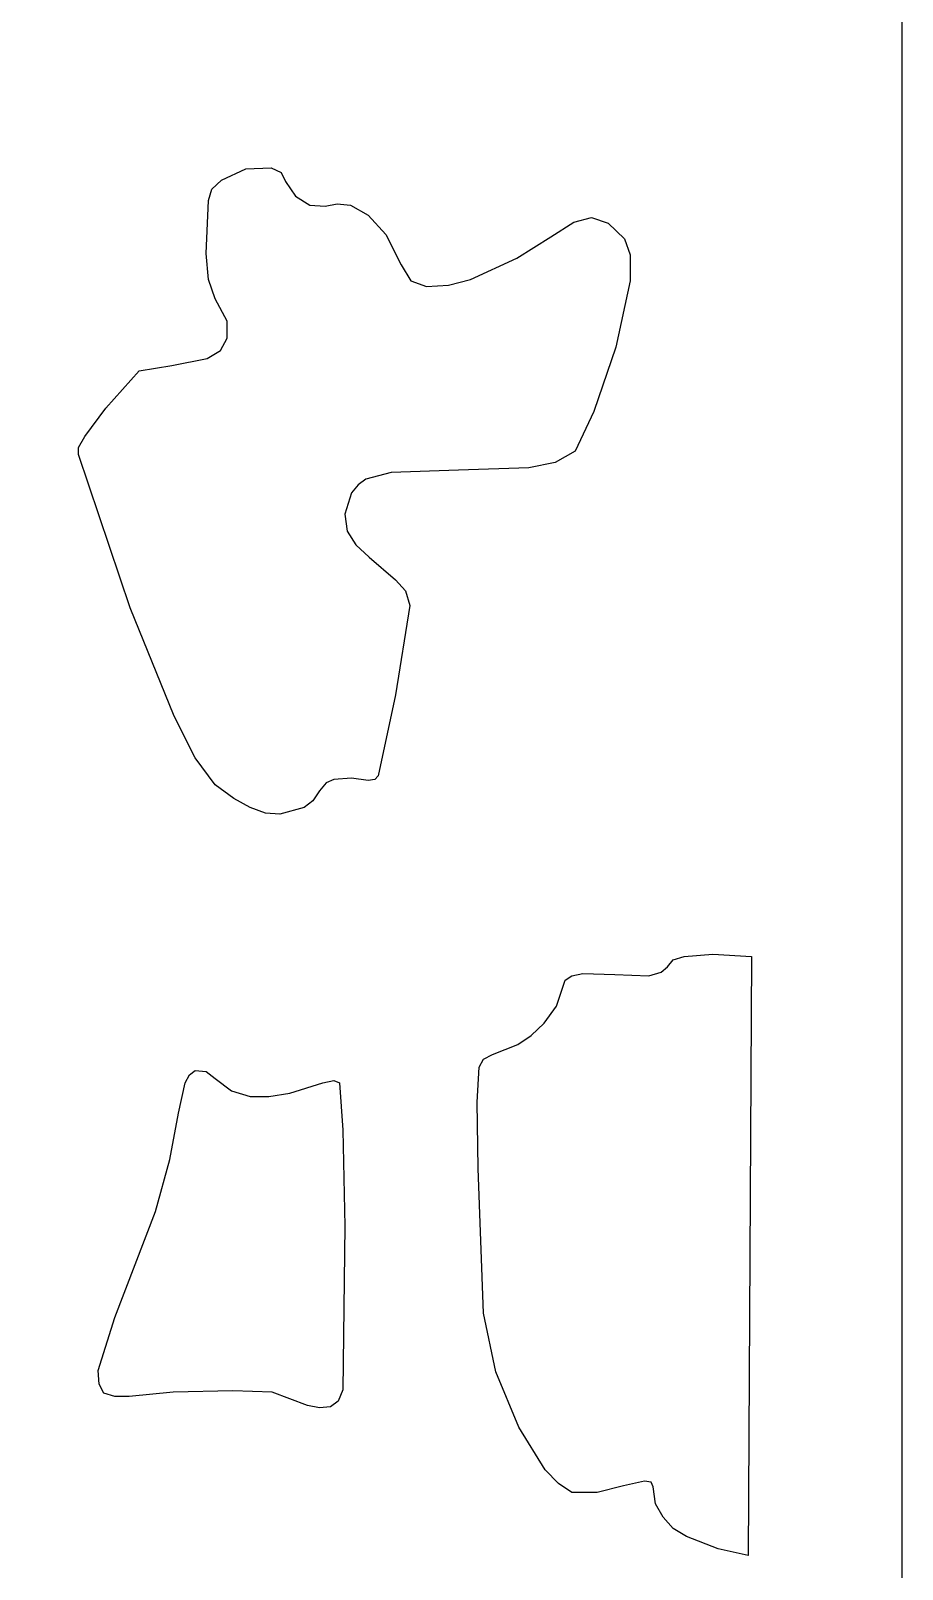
# Model space of a CAD drawing. Header units: centimetres. Extents: x -20.5 to -14.5, y -9 to 9.
# Drawn here: x -16.267 to -14.521, y -2.015 to 1.07 of the extents above; entities that cross this region are included whole.
import ezdxf

# ---------------------------------------------------------------- set-up
doc = ezdxf.new("R2010")
doc.units = ezdxf.units.CM
doc.header["$MEASUREMENT"] = 0
doc.layers.add('layer 1', color=7, linetype='Continuous')

msp = doc.modelspace()

# ---------------------------------------------------------------- linework, layer by layer
at = {"layer": 'layer 1', "color": 250}
for points, knots in [([(-14.52121, -8.99444), (-14.52121, -8.99444), (-20.51992, -8.99536), (-20.51992, -8.99536), (-20.51992, -8.99536), (-20.51992, -8.99536), (-20.51992, 9.00077), (-20.51992, 9.00077), (-20.51992, 9.00077), (-20.51992, 9.00077), (-14.52121, 9.00077), (-14.52121, 9.00077), (-14.52121, 9.00077), (-14.52121, 9.00077), (-14.52121, -8.99444), (-14.52121, -8.99444)], [0, 0, 0, 0, 0.2, 0.2, 0.2, 0.2, 0.4, 0.4, 0.4, 0.4, 0.6, 0.6, 0.6, 0.6, 1, 1, 1, 1]), ([(-16.17219, 0.22028), (-16.17219, 0.22028), (-16.06821, -0.08728), (-16.06821, -0.08728), (-16.06821, -0.08728), (-16.06821, -0.08728), (-15.9799, -0.30448), (-15.9799, -0.30448), (-15.9799, -0.30448), (-15.9799, -0.30448), (-15.93824, -0.3882), (-15.93824, -0.3882), (-15.93824, -0.3882), (-15.93824, -0.3882), (-15.89825, -0.44241), (-15.89825, -0.44241), (-15.89825, -0.44241), (-15.89825, -0.44241), (-15.86092, -0.46969), (-15.86092, -0.46969), (-15.86092, -0.46969), (-15.86092, -0.46969), (-15.82793, -0.48776), (-15.82793, -0.48776), (-15.82793, -0.48776), (-15.82793, -0.48776), (-15.79694, -0.49901), (-15.79694, -0.49901), (-15.79694, -0.49901), (-15.79694, -0.49901), (-15.76827, -0.50122), (-15.76827, -0.50122), (-15.76827, -0.50122), (-15.76827, -0.50122), (-15.71962, -0.48776), (-15.71962, -0.48776), (-15.71962, -0.48776), (-15.71962, -0.48776), (-15.70196, -0.47412), (-15.70196, -0.47412), (-15.70196, -0.47412), (-15.70196, -0.47412), (-15.68863, -0.45384), (-15.68863, -0.45384), (-15.68863, -0.45384), (-15.68863, -0.45384), (-15.67563, -0.43798), (-15.67563, -0.43798), (-15.67563, -0.43798), (-15.67563, -0.43798), (-15.65996, -0.43116), (-15.65996, -0.43116), (-15.65996, -0.43116), (-15.65996, -0.43116), (-15.62464, -0.42894), (-15.62464, -0.42894), (-15.62464, -0.42894), (-15.62464, -0.42894), (-15.59165, -0.43337), (-15.59165, -0.43337), (-15.59165, -0.43337), (-15.59165, -0.43337), (-15.57832, -0.43116), (-15.57832, -0.43116), (-15.57832, -0.43116), (-15.57832, -0.43116), (-15.57165, -0.42434), (-15.57165, -0.42434), (-15.57165, -0.42434), (-15.57165, -0.42434), (-15.53632, -0.26152), (-15.53632, -0.26152), (-15.53632, -0.26152), (-15.53632, -0.26152), (-15.50766, -0.08285), (-15.50766, -0.08285), (-15.50766, -0.08285), (-15.50766, -0.08285), (-15.51666, -0.05335), (-15.51666, -0.05335), (-15.51666, -0.05335), (-15.51666, -0.05335), (-15.53632, -0.03085), (-15.53632, -0.03085), (-15.53632, -0.03085), (-15.53632, -0.03085), (-15.58931, 0.0145), (-15.58931, 0.0145), (-15.58931, 0.0145), (-15.58931, 0.0145), (-15.61597, 0.0394), (-15.61597, 0.0394), (-15.61597, 0.0394), (-15.61597, 0.0394), (-15.63364, 0.0665), (-15.63364, 0.0665), (-15.63364, 0.0665), (-15.63364, 0.0665), (-15.63797, 0.10043), (-15.63797, 0.10043), (-15.63797, 0.10043), (-15.63797, 0.10043), (-15.62464, 0.14339), (-15.62464, 0.14339), (-15.62464, 0.14339), (-15.62464, 0.14339), (-15.61164, 0.15925), (-15.61164, 0.15925), (-15.61164, 0.15925), (-15.61164, 0.15925), (-15.59598, 0.1705), (-15.59598, 0.1705), (-15.59598, 0.1705), (-15.59598, 0.1705), (-15.54532, 0.18414), (-15.54532, 0.18414), (-15.54532, 0.18414), (-15.54532, 0.18414), (-15.41069, 0.18857), (-15.41069, 0.18857), (-15.41069, 0.18857), (-15.41069, 0.18857), (-15.26938, 0.19318), (-15.26938, 0.19318), (-15.26938, 0.19318), (-15.26938, 0.19318), (-15.21639, 0.20442), (-15.21639, 0.20442), (-15.21639, 0.20442), (-15.21639, 0.20442), (-15.17674, 0.2271), (-15.17674, 0.2271), (-15.17674, 0.2271), (-15.17674, 0.2271), (-15.13908, 0.3062), (-15.13908, 0.3062), (-15.13908, 0.3062), (-15.13908, 0.3062), (-15.09509, 0.43527), (-15.09509, 0.43527), (-15.09509, 0.43527), (-15.09509, 0.43527), (-15.06643, 0.56859), (-15.06643, 0.56859), (-15.06643, 0.56859), (-15.06643, 0.56859), (-15.06643, 0.62077), (-15.06643, 0.62077), (-15.06643, 0.62077), (-15.06643, 0.62077), (-15.07742, 0.6523), (-15.07742, 0.6523), (-15.07742, 0.6523), (-15.07742, 0.6523), (-15.11042, 0.68401), (-15.11042, 0.68401), (-15.11042, 0.68401), (-15.11042, 0.68401), (-15.14374, 0.69544), (-15.14374, 0.69544), (-15.14374, 0.69544), (-15.14374, 0.69544), (-15.17907, 0.68623), (-15.17907, 0.68623), (-15.17907, 0.68623), (-15.17907, 0.68623), (-15.22539, 0.65691), (-15.22539, 0.65691), (-15.22539, 0.65691), (-15.22539, 0.65691), (-15.29371, 0.61395), (-15.29371, 0.61395), (-15.29371, 0.61395), (-15.29371, 0.61395), (-15.38636, 0.57098), (-15.38636, 0.57098), (-15.38636, 0.57098), (-15.38636, 0.57098), (-15.43035, 0.55955), (-15.43035, 0.55955), (-15.43035, 0.55955), (-15.43035, 0.55955), (-15.47467, 0.55734), (-15.47467, 0.55734), (-15.47467, 0.55734), (-15.47467, 0.55734), (-15.50566, 0.56859), (-15.50566, 0.56859), (-15.50566, 0.56859), (-15.50566, 0.56859), (-15.52533, 0.6003), (-15.52533, 0.6003), (-15.52533, 0.6003), (-15.52533, 0.6003), (-15.55632, 0.66133), (-15.55632, 0.66133), (-15.55632, 0.66133), (-15.55632, 0.66133), (-15.59165, 0.69987), (-15.59165, 0.69987), (-15.59165, 0.69987), (-15.59165, 0.69987), (-15.62697, 0.72015), (-15.62697, 0.72015), (-15.62697, 0.72015), (-15.62697, 0.72015), (-15.6533, 0.72255), (-15.6533, 0.72255), (-15.6533, 0.72255), (-15.6533, 0.72255), (-15.67763, 0.71794), (-15.67763, 0.71794), (-15.67763, 0.71794), (-15.67763, 0.71794), (-15.70862, 0.72015), (-15.70862, 0.72015), (-15.70862, 0.72015), (-15.70862, 0.72015), (-15.73728, 0.73841), (-15.73728, 0.73841), (-15.73728, 0.73841), (-15.73728, 0.73841), (-15.75728, 0.76772), (-15.75728, 0.76772), (-15.75728, 0.76772), (-15.75728, 0.76772), (-15.76594, 0.78579), (-15.76594, 0.78579), (-15.76594, 0.78579), (-15.76594, 0.78579), (-15.78594, 0.79483), (-15.78594, 0.79483), (-15.78594, 0.79483), (-15.78594, 0.79483), (-15.83659, 0.79262), (-15.83659, 0.79262), (-15.83659, 0.79262), (-15.83659, 0.79262), (-15.88525, 0.76994), (-15.88525, 0.76994), (-15.88525, 0.76994), (-15.88525, 0.76994), (-15.90491, 0.75187), (-15.90491, 0.75187), (-15.90491, 0.75187), (-15.90491, 0.75187), (-15.91158, 0.72937), (-15.91158, 0.72937), (-15.91158, 0.72937), (-15.91158, 0.72937), (-15.91591, 0.62298), (-15.91591, 0.62298), (-15.91591, 0.62298), (-15.91591, 0.62298), (-15.91158, 0.57098), (-15.91158, 0.57098), (-15.91158, 0.57098), (-15.91158, 0.57098), (-15.89825, 0.53245), (-15.89825, 0.53245), (-15.89825, 0.53245), (-15.89825, 0.53245), (-15.87425, 0.48727), (-15.87425, 0.48727), (-15.87425, 0.48727), (-15.87425, 0.48727), (-15.87425, 0.45334), (-15.87425, 0.45334), (-15.87425, 0.45334), (-15.87425, 0.45334), (-15.88725, 0.42845), (-15.88725, 0.42845), (-15.88725, 0.42845), (-15.88725, 0.42845), (-15.91391, 0.4126), (-15.91391, 0.4126), (-15.91391, 0.4126), (-15.91391, 0.4126), (-15.98456, 0.39895), (-15.98456, 0.39895), (-15.98456, 0.39895), (-15.98456, 0.39895), (-16.05055, 0.3877), (-16.05055, 0.3877), (-16.05055, 0.3877), (-16.05055, 0.3877), (-16.11687, 0.31303), (-16.11687, 0.31303), (-16.11687, 0.31303), (-16.11687, 0.31303), (-16.15886, 0.25642), (-16.15886, 0.25642), (-16.15886, 0.25642), (-16.15886, 0.25642), (-16.17219, 0.23392), (-16.17219, 0.23392), (-16.17219, 0.23392), (-16.17219, 0.23392), (-16.17219, 0.22028), (-16.17219, 0.22028)], [0, 0, 0, 0, 0.0131579, 0.0131579, 0.0131579, 0.0131579, 0.0263158, 0.0263158, 0.0263158, 0.0263158, 0.0394737, 0.0394737, 0.0394737, 0.0394737, 0.0526316, 0.0526316, 0.0526316, 0.0526316, 0.0657895, 0.0657895, 0.0657895, 0.0657895, 0.0789474, 0.0789474, 0.0789474, 0.0789474, 0.0921053, 0.0921053, 0.0921053, 0.0921053, 0.1052632, 0.1052632, 0.1052632, 0.1052632, 0.1184211, 0.1184211, 0.1184211, 0.1184211, 0.1315789, 0.1315789, 0.1315789, 0.1315789, 0.1447368, 0.1447368, 0.1447368, 0.1447368, 0.1578947, 0.1578947, 0.1578947, 0.1578947, 0.1710526, 0.1710526, 0.1710526, 0.1710526, 0.1842105, 0.1842105, 0.1842105, 0.1842105, 0.1973684, 0.1973684, 0.1973684, 0.1973684, 0.2105263, 0.2105263, 0.2105263, 0.2105263, 0.2236842, 0.2236842, 0.2236842, 0.2236842, 0.2368421, 0.2368421, 0.2368421, 0.2368421, 0.25, 0.25, 0.25, 0.25, 0.2631579, 0.2631579, 0.2631579, 0.2631579, 0.2763158, 0.2763158, 0.2763158, 0.2763158, 0.2894737, 0.2894737, 0.2894737, 0.2894737, 0.3026316, 0.3026316, 0.3026316, 0.3026316, 0.3157895, 0.3157895, 0.3157895, 0.3157895, 0.3289474, 0.3289474, 0.3289474, 0.3289474, 0.3421053, 0.3421053, 0.3421053, 0.3421053, 0.3552632, 0.3552632, 0.3552632, 0.3552632, 0.3684211, 0.3684211, 0.3684211, 0.3684211, 0.3815789, 0.3815789, 0.3815789, 0.3815789, 0.3947368, 0.3947368, 0.3947368, 0.3947368, 0.4078947, 0.4078947, 0.4078947, 0.4078947, 0.4210526, 0.4210526, 0.4210526, 0.4210526, 0.4342105, 0.4342105, 0.4342105, 0.4342105, 0.4473684, 0.4473684, 0.4473684, 0.4473684, 0.4605263, 0.4605263, 0.4605263, 0.4605263, 0.4736842, 0.4736842, 0.4736842, 0.4736842, 0.4868421, 0.4868421, 0.4868421, 0.4868421, 0.5, 0.5, 0.5, 0.5, 0.5131579, 0.5131579, 0.5131579, 0.5131579, 0.5263158, 0.5263158, 0.5263158, 0.5263158, 0.5394737, 0.5394737, 0.5394737, 0.5394737, 0.5526316, 0.5526316, 0.5526316, 0.5526316, 0.5657895, 0.5657895, 0.5657895, 0.5657895, 0.5789474, 0.5789474, 0.5789474, 0.5789474, 0.5921053, 0.5921053, 0.5921053, 0.5921053, 0.6052632, 0.6052632, 0.6052632, 0.6052632, 0.6184211, 0.6184211, 0.6184211, 0.6184211, 0.6315789, 0.6315789, 0.6315789, 0.6315789, 0.6447368, 0.6447368, 0.6447368, 0.6447368, 0.6578947, 0.6578947, 0.6578947, 0.6578947, 0.6710526, 0.6710526, 0.6710526, 0.6710526, 0.6842105, 0.6842105, 0.6842105, 0.6842105, 0.6973684, 0.6973684, 0.6973684, 0.6973684, 0.7105263, 0.7105263, 0.7105263, 0.7105263, 0.7236842, 0.7236842, 0.7236842, 0.7236842, 0.7368421, 0.7368421, 0.7368421, 0.7368421, 0.75, 0.75, 0.75, 0.75, 0.7631579, 0.7631579, 0.7631579, 0.7631579, 0.7763158, 0.7763158, 0.7763158, 0.7763158, 0.7894737, 0.7894737, 0.7894737, 0.7894737, 0.8026316, 0.8026316, 0.8026316, 0.8026316, 0.8157895, 0.8157895, 0.8157895, 0.8157895, 0.8289474, 0.8289474, 0.8289474, 0.8289474, 0.8421053, 0.8421053, 0.8421053, 0.8421053, 0.8552632, 0.8552632, 0.8552632, 0.8552632, 0.8684211, 0.8684211, 0.8684211, 0.8684211, 0.8815789, 0.8815789, 0.8815789, 0.8815789, 0.8947368, 0.8947368, 0.8947368, 0.8947368, 0.9078947, 0.9078947, 0.9078947, 0.9078947, 0.9210526, 0.9210526, 0.9210526, 0.9210526, 0.9342105, 0.9342105, 0.9342105, 0.9342105, 0.9473684, 0.9473684, 0.9473684, 0.9473684, 0.9605263, 0.9605263, 0.9605263, 0.9605263, 0.9736842, 0.9736842, 0.9736842, 0.9736842, 1, 1, 1, 1]), ([(-14.83014, -1.98738), (-14.83014, -1.98738), (-14.82348, -0.78629), (-14.82348, -0.78629), (-14.82348, -0.78629), (-14.82348, -0.78629), (-14.90079, -0.78186), (-14.90079, -0.78186), (-14.90079, -0.78186), (-14.90079, -0.78186), (-14.95812, -0.78629), (-14.95812, -0.78629), (-14.95812, -0.78629), (-14.95812, -0.78629), (-14.98011, -0.79311), (-14.98011, -0.79311), (-14.98011, -0.79311), (-14.98011, -0.79311), (-14.99144, -0.80675), (-14.99144, -0.80675), (-14.99144, -0.80675), (-14.99144, -0.80675), (-15.00444, -0.818), (-15.00444, -0.818), (-15.00444, -0.818), (-15.00444, -0.818), (-15.02877, -0.82482), (-15.02877, -0.82482), (-15.02877, -0.82482), (-15.02877, -0.82482), (-15.09709, -0.82243), (-15.09709, -0.82243), (-15.09709, -0.82243), (-15.09709, -0.82243), (-15.16141, -0.82021), (-15.16141, -0.82021), (-15.16141, -0.82021), (-15.16141, -0.82021), (-15.1834, -0.82482), (-15.1834, -0.82482), (-15.1834, -0.82482), (-15.1834, -0.82482), (-15.1964, -0.83386), (-15.1964, -0.83386), (-15.1964, -0.83386), (-15.1964, -0.83386), (-15.21406, -0.88585), (-15.21406, -0.88585), (-15.21406, -0.88585), (-15.21406, -0.88585), (-15.23839, -0.91978), (-15.23839, -0.91978), (-15.23839, -0.91978), (-15.23839, -0.91978), (-15.26505, -0.94467), (-15.26505, -0.94467), (-15.26505, -0.94467), (-15.26505, -0.94467), (-15.29138, -0.96274), (-15.29138, -0.96274), (-15.29138, -0.96274), (-15.29138, -0.96274), (-15.34237, -0.98303), (-15.34237, -0.98303), (-15.34237, -0.98303), (-15.34237, -0.98303), (-15.36003, -0.99206), (-15.36003, -0.99206), (-15.36003, -0.99206), (-15.36003, -0.99206), (-15.36869, -1.00792), (-15.36869, -1.00792), (-15.36869, -1.00792), (-15.36869, -1.00792), (-15.37303, -1.07817), (-15.37303, -1.07817), (-15.37303, -1.07817), (-15.37303, -1.07817), (-15.37103, -1.21148), (-15.37103, -1.21148), (-15.37103, -1.21148), (-15.37103, -1.21148), (-15.36003, -1.50115), (-15.36003, -1.50115), (-15.36003, -1.50115), (-15.36003, -1.50115), (-15.3357, -1.61879), (-15.3357, -1.61879), (-15.3357, -1.61879), (-15.3357, -1.61879), (-15.28938, -1.72961), (-15.28938, -1.72961), (-15.28938, -1.72961), (-15.28938, -1.72961), (-15.23639, -1.81553), (-15.23639, -1.81553), (-15.23639, -1.81553), (-15.23639, -1.81553), (-15.20973, -1.84264), (-15.20973, -1.84264), (-15.20973, -1.84264), (-15.20973, -1.84264), (-15.1834, -1.86071), (-15.1834, -1.86071), (-15.1834, -1.86071), (-15.1834, -1.86071), (-15.13241, -1.86071), (-15.13241, -1.86071), (-15.13241, -1.86071), (-15.13241, -1.86071), (-15.07942, -1.84725), (-15.07942, -1.84725), (-15.07942, -1.84725), (-15.07942, -1.84725), (-15.03777, -1.83821), (-15.03777, -1.83821), (-15.03777, -1.83821), (-15.03777, -1.83821), (-15.02443, -1.84042), (-15.02443, -1.84042), (-15.02443, -1.84042), (-15.02443, -1.84042), (-15.0201, -1.84946), (-15.0201, -1.84946), (-15.0201, -1.84946), (-15.0201, -1.84946), (-15.01544, -1.88339), (-15.01544, -1.88339), (-15.01544, -1.88339), (-15.01544, -1.88339), (-15.00011, -1.91049), (-15.00011, -1.91049), (-15.00011, -1.91049), (-15.00011, -1.91049), (-14.98011, -1.93317), (-14.98011, -1.93317), (-14.98011, -1.93317), (-14.98011, -1.93317), (-14.95378, -1.94903), (-14.95378, -1.94903), (-14.95378, -1.94903), (-14.95378, -1.94903), (-14.8898, -1.97392), (-14.8898, -1.97392), (-14.8898, -1.97392), (-14.8898, -1.97392), (-14.83014, -1.98738), (-14.83014, -1.98738)], [0, 0, 0, 0, 0.0263158, 0.0263158, 0.0263158, 0.0263158, 0.0526316, 0.0526316, 0.0526316, 0.0526316, 0.0789474, 0.0789474, 0.0789474, 0.0789474, 0.1052632, 0.1052632, 0.1052632, 0.1052632, 0.1315789, 0.1315789, 0.1315789, 0.1315789, 0.1578947, 0.1578947, 0.1578947, 0.1578947, 0.1842105, 0.1842105, 0.1842105, 0.1842105, 0.2105263, 0.2105263, 0.2105263, 0.2105263, 0.2368421, 0.2368421, 0.2368421, 0.2368421, 0.2631579, 0.2631579, 0.2631579, 0.2631579, 0.2894737, 0.2894737, 0.2894737, 0.2894737, 0.3157895, 0.3157895, 0.3157895, 0.3157895, 0.3421053, 0.3421053, 0.3421053, 0.3421053, 0.3684211, 0.3684211, 0.3684211, 0.3684211, 0.3947368, 0.3947368, 0.3947368, 0.3947368, 0.4210526, 0.4210526, 0.4210526, 0.4210526, 0.4473684, 0.4473684, 0.4473684, 0.4473684, 0.4736842, 0.4736842, 0.4736842, 0.4736842, 0.5, 0.5, 0.5, 0.5, 0.5263158, 0.5263158, 0.5263158, 0.5263158, 0.5526316, 0.5526316, 0.5526316, 0.5526316, 0.5789474, 0.5789474, 0.5789474, 0.5789474, 0.6052632, 0.6052632, 0.6052632, 0.6052632, 0.6315789, 0.6315789, 0.6315789, 0.6315789, 0.6578947, 0.6578947, 0.6578947, 0.6578947, 0.6842105, 0.6842105, 0.6842105, 0.6842105, 0.7105263, 0.7105263, 0.7105263, 0.7105263, 0.7368421, 0.7368421, 0.7368421, 0.7368421, 0.7631579, 0.7631579, 0.7631579, 0.7631579, 0.7894737, 0.7894737, 0.7894737, 0.7894737, 0.8157895, 0.8157895, 0.8157895, 0.8157895, 0.8421053, 0.8421053, 0.8421053, 0.8421053, 0.8684211, 0.8684211, 0.8684211, 0.8684211, 0.8947368, 0.8947368, 0.8947368, 0.8947368, 0.9210526, 0.9210526, 0.9210526, 0.9210526, 0.9473684, 0.9473684, 0.9473684, 0.9473684, 1, 1, 1, 1]), ([(-15.7836, -1.65954), (-15.7836, -1.65954), (-15.71295, -1.68665), (-15.71295, -1.68665), (-15.71295, -1.68665), (-15.71295, -1.68665), (-15.68863, -1.69107), (-15.68863, -1.69107), (-15.68863, -1.69107), (-15.68863, -1.69107), (-15.66663, -1.68886), (-15.66663, -1.68886), (-15.66663, -1.68886), (-15.66663, -1.68886), (-15.6513, -1.67761), (-15.6513, -1.67761), (-15.6513, -1.67761), (-15.6513, -1.67761), (-15.6423, -1.65493), (-15.6423, -1.65493), (-15.6423, -1.65493), (-15.6423, -1.65493), (-15.63797, -1.32691), (-15.63797, -1.32691), (-15.63797, -1.32691), (-15.63797, -1.32691), (-15.6423, -1.13459), (-15.6423, -1.13459), (-15.6423, -1.13459), (-15.6423, -1.13459), (-15.64897, -1.03963), (-15.64897, -1.03963), (-15.64897, -1.03963), (-15.64897, -1.03963), (-15.65996, -1.03521), (-15.65996, -1.03521), (-15.65996, -1.03521), (-15.65996, -1.03521), (-15.68196, -1.03963), (-15.68196, -1.03963), (-15.68196, -1.03963), (-15.68196, -1.03963), (-15.74828, -1.0601), (-15.74828, -1.0601), (-15.74828, -1.0601), (-15.74828, -1.0601), (-15.79027, -1.06674), (-15.79027, -1.06674), (-15.79027, -1.06674), (-15.79027, -1.06674), (-15.82793, -1.06674), (-15.82793, -1.06674), (-15.82793, -1.06674), (-15.82793, -1.06674), (-15.86525, -1.05549), (-15.86525, -1.05549), (-15.86525, -1.05549), (-15.86525, -1.05549), (-15.89825, -1.0306), (-15.89825, -1.0306), (-15.89825, -1.0306), (-15.89825, -1.0306), (-15.91591, -1.01695), (-15.91591, -1.01695), (-15.91591, -1.01695), (-15.91591, -1.01695), (-15.93824, -1.01474), (-15.93824, -1.01474), (-15.93824, -1.01474), (-15.93824, -1.01474), (-15.94924, -1.02378), (-15.94924, -1.02378), (-15.94924, -1.02378), (-15.94924, -1.02378), (-15.9579, -1.03963), (-15.9579, -1.03963), (-15.9579, -1.03963), (-15.9579, -1.03963), (-15.97123, -1.10067), (-15.97123, -1.10067), (-15.97123, -1.10067), (-15.97123, -1.10067), (-15.98889, -1.19341), (-15.98889, -1.19341), (-15.98889, -1.19341), (-15.98889, -1.19341), (-16.01755, -1.29759), (-16.01755, -1.29759), (-16.01755, -1.29759), (-16.01755, -1.29759), (-16.0992, -1.51019), (-16.0992, -1.51019), (-16.0992, -1.51019), (-16.0992, -1.51019), (-16.1322, -1.61639), (-16.1322, -1.61639), (-16.1322, -1.61639), (-16.1322, -1.61639), (-16.1302, -1.64368), (-16.1302, -1.64368), (-16.1302, -1.64368), (-16.1302, -1.64368), (-16.1212, -1.66175), (-16.1212, -1.66175), (-16.1212, -1.66175), (-16.1212, -1.66175), (-16.0992, -1.66858), (-16.0992, -1.66858), (-16.0992, -1.66858), (-16.0992, -1.66858), (-16.07054, -1.66858), (-16.07054, -1.66858), (-16.07054, -1.66858), (-16.07054, -1.66858), (-15.98223, -1.65954), (-15.98223, -1.65954), (-15.98223, -1.65954), (-15.98223, -1.65954), (-15.86292, -1.65714), (-15.86292, -1.65714), (-15.86292, -1.65714), (-15.86292, -1.65714), (-15.7836, -1.65954), (-15.7836, -1.65954)], [0, 0, 0, 0, 0.03125, 0.03125, 0.03125, 0.03125, 0.0625, 0.0625, 0.0625, 0.0625, 0.09375, 0.09375, 0.09375, 0.09375, 0.125, 0.125, 0.125, 0.125, 0.15625, 0.15625, 0.15625, 0.15625, 0.1875, 0.1875, 0.1875, 0.1875, 0.21875, 0.21875, 0.21875, 0.21875, 0.25, 0.25, 0.25, 0.25, 0.28125, 0.28125, 0.28125, 0.28125, 0.3125, 0.3125, 0.3125, 0.3125, 0.34375, 0.34375, 0.34375, 0.34375, 0.375, 0.375, 0.375, 0.375, 0.40625, 0.40625, 0.40625, 0.40625, 0.4375, 0.4375, 0.4375, 0.4375, 0.46875, 0.46875, 0.46875, 0.46875, 0.5, 0.5, 0.5, 0.5, 0.53125, 0.53125, 0.53125, 0.53125, 0.5625, 0.5625, 0.5625, 0.5625, 0.59375, 0.59375, 0.59375, 0.59375, 0.625, 0.625, 0.625, 0.625, 0.65625, 0.65625, 0.65625, 0.65625, 0.6875, 0.6875, 0.6875, 0.6875, 0.71875, 0.71875, 0.71875, 0.71875, 0.75, 0.75, 0.75, 0.75, 0.78125, 0.78125, 0.78125, 0.78125, 0.8125, 0.8125, 0.8125, 0.8125, 0.84375, 0.84375, 0.84375, 0.84375, 0.875, 0.875, 0.875, 0.875, 0.90625, 0.90625, 0.90625, 0.90625, 0.9375, 0.9375, 0.9375, 0.9375, 1, 1, 1, 1])]:
    msp.add_open_spline(points, degree=3, knots=knots, dxfattribs=at)

doc.saveas('drawing.dxf')
